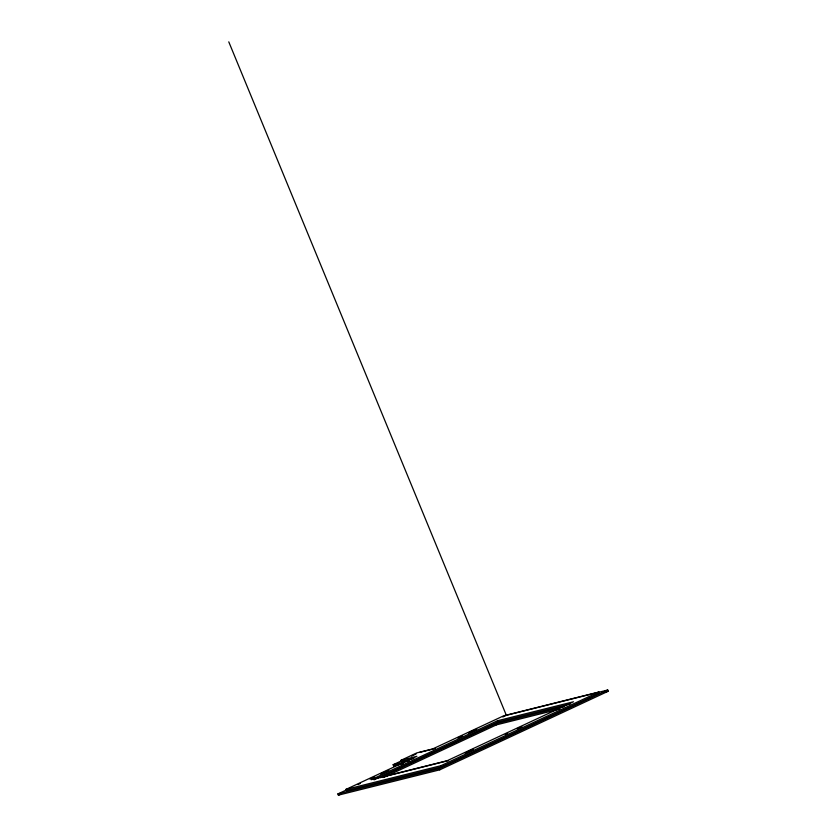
<?xml version="1.0" encoding="UTF-8"?>
<svg xmlns="http://www.w3.org/2000/svg" width="837" height="837" viewBox="0 0 837 837"><rect width="100%" height="100%" fill="white"/><g stroke="black" fill="none" stroke-linecap="round" stroke-linejoin="round"><path stroke-width="1.26" d="M401.059 760.258L416.857 752.881L432.687 748.927L503.759 715.771L598.79 692.032L599.292 693.256L441.361 766.943L346.33 790.683L345.827 789.458L416.899 756.292L401.059 760.258L401.561 761.482L413.75 758.437M403.382 763.511L393.641 765.949L393.128 764.725L403.434 759.923M411.438 756.177L416.02 754.043M401.561 761.482L403.821 760.425M393.641 765.949L397.073 764.348M502.807 716.985L506.364 715.332L607.725 690.012L608.227 691.236L439.76 769.831L338.399 795.15L337.897 793.926L349.74 788.402M358.037 784.531L360.402 783.422M369.881 779.006L374.62 776.799M380.542 774.037L388.828 770.166M457.797 737.983L462.537 735.775M468.458 733.013L476.745 729.142M346.33 790.683L348.705 789.573M497.471 720.762L371.126 779.718L447.146 760.718L573.491 701.772L497.471 720.762L497.973 721.986L570.196 703.948M338.399 795.15L340.774 794.041M373.993 779.833L497.973 721.986M564.295 706.564L495.881 723.66L380.061 777.688L448.475 760.603M384.11 777.259L496.383 724.873L559.733 709.054M465.11 753.112L473.376 749.251M505.286 734.363L507.651 733.264M517.109 728.849L521.838 726.652M345.827 789.458L440.848 765.719L598.79 692.032M337.897 793.926L439.258 768.607L607.725 690.012M594.218 694.522L599.292 693.256M604.429 692.189L608.227 691.236M419.452 752.442L435.292 748.487M393.128 764.725L408.969 760.77M228.773 41.85L506.364 715.332M495.881 723.66L496.383 724.873M440.848 765.719L441.361 766.943M439.258 768.607L439.76 769.831"/></g></svg>
